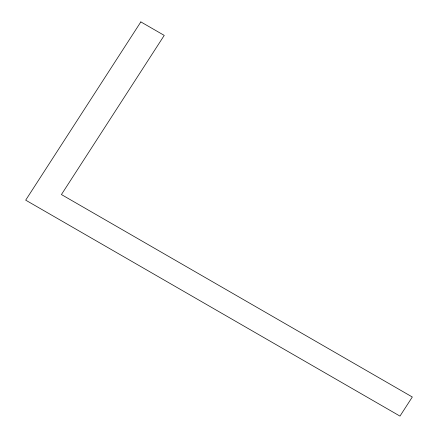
<?xml version="1.0" encoding="UTF-8"?>
<svg xmlns="http://www.w3.org/2000/svg" width="438" height="438" viewBox="0 0 438 438"><rect width="100%" height="100%" fill="white"/><g stroke="black" fill="none" stroke-linecap="round" stroke-linejoin="round"><path stroke-width="0.66" d="M140.844 21.9L25.689 200.15L399.971 416.1L412.311 397.003L61.424 194.549L164.239 35.396L140.844 21.9"/></g></svg>
